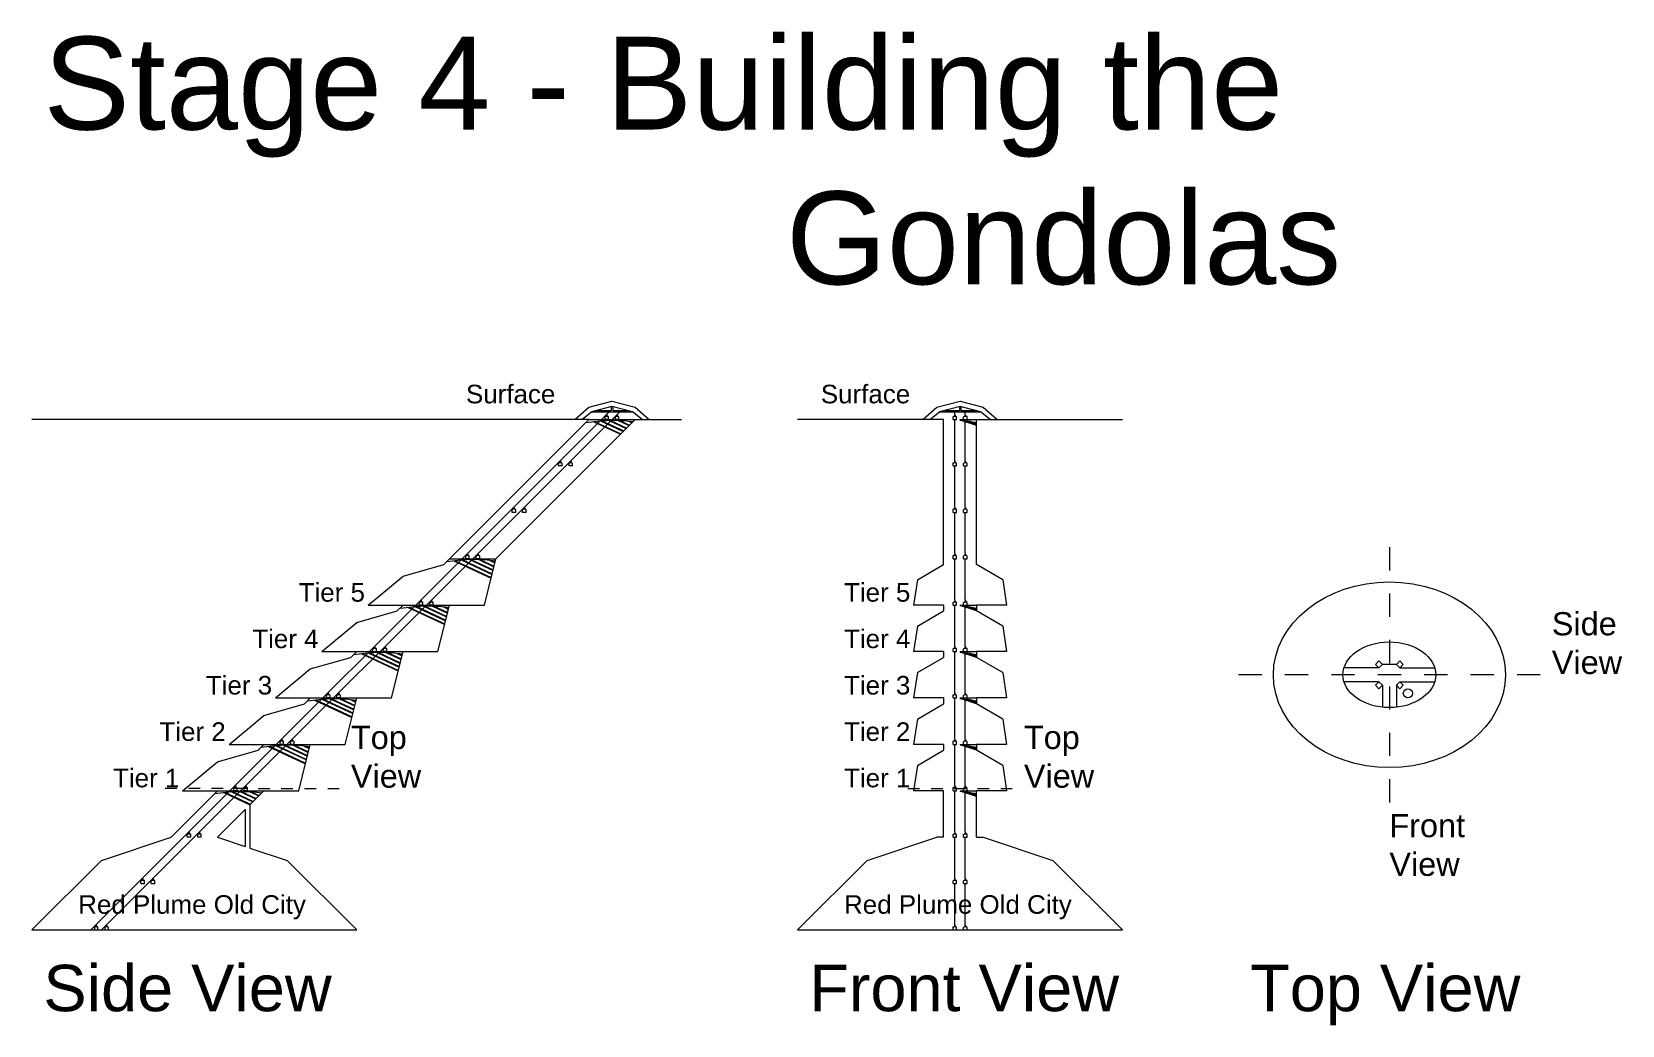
# Model space of a CAD drawing. Header units: millimetres. Extents: x -2000 to 32266, y -3052 to 18356.
import ezdxf

# ---------------------------------------------------------------- set-up
doc = ezdxf.new("R2010")
doc.units = ezdxf.units.MM
doc.layers.get('0').update_dxf_attribs({"lineweight": 9})
for name, color, linetype, lineweight in [('Bridges', 7, 'Continuous', 9), ('Dome', 7, 'Continuous', 9), ('Excavation', 7, 'Continuous', 9), ('Gondolas', 7, 'Continuous', 9)]:
    doc.layers.add(name, color=color, linetype=linetype, lineweight=lineweight)
doc.layers.add('Stage 4', color=7, linetype='Continuous')
doc.styles.get("Standard").update_dxf_attribs({"font": 'arial.ttf'})

msp = doc.modelspace()

# ---------------------------------------------------------------- linework, layer by layer
for p, q in [((10000, 10000), (-2000, 10000)), ((11000, 10000), (12000, 10000)), ((17646, 10000), (14500, 10000)), ((18354, 10000), (21500, 10000)), ((27250, 7250), (27250, 6750)), ((27250, 6250), (27250, 5750)), ((27250, 5250), (27250, 4750)), ((24500, 4500), (24000, 4500)), ((25500, 4500), (25000, 4500)), ((26500, 4500), (26000, 4500)), ((27500, 4500), (27000, 4500)), ((28500, 4500), (28000, 4500)), ((29500, 4500), (29000, 4500)), ((30500, 4500), (30000, 4500)), ((27250, 4250), (27250, 3750)), ((27250, 3250), (27250, 2750)), ((27250, 2250), (27250, 1750)), ((1125, 2050), (875, 2050)), ((1625, 2050), (1375, 2050)), ((2125, 2050), (1875, 2050)), ((2625, 2050), (2375, 2050)), ((2875, 2050), (3125, 2050)), ((3375, 2050), (3625, 2050)), ((3875, 2050), (4125, 2050)), ((4375, 2050), (4625, 2050)), ((16875, 2050), (17125, 2050)), ((17375, 2050), (17625, 2050)), ((17875, 2050), (18125, 2050)), ((18375, 2050), (18625, 2050)), ((18875, 2050), (19125, 2050)), ((-500, 500), (1000, 1000)), ((2000, 1000), (2600, 800)), ((2700, 767), (3500, 500)), ((16000, 500), (17500, 1000)), ((17646, 1000), (17500, 1000)), ((18354, 1000), (18500, 1000)), ((18500, 1000), (20000, 500)), ((-2000, -1000), (-500, 500)), ((3500, 500), (5000, -1000)), ((14500, -1000), (16000, 500)), ((20000, 500), (21500, -1000)), ((-2000, -1000), (5000, -1000)), ((14500, -1000), (21500, -1000))]:
    msp.add_line(p, q)
msp.add_ellipse((27250, 4500), major_axis=(-1000, 0), ratio=0.707)
at = {"layer": 'Bridges'}
for p, q in [((9938, 9938), (10250, 9975)), ((10000, 10000), (11000, 10000)), ((10094, 9956), (10682, 9682)), ((10119, 9959), (10692, 9692)), ((10250, 9975), (10500, 9988)), ((10250, 9975), (10744, 9744)), ((10278, 9976), (10754, 9754)), ((10427, 9984), (10807, 9807)), ((10456, 9985), (10817, 9817)), ((10500, 9988), (10750, 9975)), ((10630, 9981), (10869, 9869)), ((10665, 9979), (10879, 9879)), ((10951, 9951), (10750, 9975)), ((10870, 9961), (10932, 9932)), ((10912, 9956), (10942, 9942)), ((18000, 10000), (18354, 10000)), ((18000, 9990), (18000, 10000)), ((18000, 9990), (18177, 9969)), ((18354, 9875), (18000, 9990)), ((18354, 9885), (18049, 9984)), ((18354, 9905), (18146, 9972)), ((18177, 9969), (18354, 9938)), ((18354, 9915), (18202, 9964)), ((6938, 6938), (7250, 6975)), ((7000, 7000), (8000, 7000)), ((7094, 6956), (7896, 6582)), ((7119, 6959), (7899, 6595)), ((7250, 6975), (7500, 6988)), ((7250, 6975), (7916, 6664)), ((7278, 6976), (7919, 6677)), ((7427, 6984), (7937, 6746)), ((7456, 6985), (7940, 6759)), ((7500, 6988), (7750, 6975)), ((7630, 6981), (7957, 6828)), ((7665, 6979), (7960, 6841)), ((7987, 6947), (7750, 6975)), ((7870, 6961), (7978, 6910)), ((7912, 6956), (7981, 6923)), ((5938, 5938), (6250, 5975)), ((6000, 6000), (7000, 6000)), ((6094, 5956), (6896, 5582)), ((6119, 5959), (6899, 5595)), ((6250, 5975), (6500, 5988)), ((6250, 5975), (6916, 5664)), ((6278, 5976), (6919, 5677)), ((6427, 5984), (6937, 5746)), ((6456, 5985), (6940, 5759)), ((6500, 5988), (6750, 5975)), ((6630, 5981), (6957, 5828)), ((6665, 5979), (6960, 5841)), ((6987, 5947), (6750, 5975)), ((6870, 5961), (6978, 5910)), ((6912, 5956), (6981, 5923)), ((18000, 6000), (18354, 6000)), ((18000, 6000), (18000, 5990)), ((18000, 5990), (18177, 5969)), ((18354, 5875), (18000, 5990)), ((18354, 5885), (18049, 5984)), ((18354, 5905), (18146, 5972)), ((18177, 5969), (18354, 5938)), ((18354, 5915), (18202, 5964)), ((4938, 4938), (5250, 4975)), ((5000, 5000), (6000, 5000)), ((5094, 4956), (5896, 4582)), ((5119, 4959), (5899, 4595)), ((5250, 4975), (5500, 4988)), ((5250, 4975), (5916, 4664)), ((5278, 4976), (5919, 4677)), ((5427, 4984), (5937, 4746)), ((5456, 4985), (5940, 4759)), ((5500, 4988), (5750, 4975)), ((5630, 4981), (5957, 4828)), ((5665, 4979), (5960, 4841)), ((5987, 4947), (5750, 4975)), ((5870, 4961), (5978, 4910)), ((5912, 4956), (5981, 4923)), ((18000, 5000), (18354, 5000)), ((18000, 5000), (18354, 5000)), ((18000, 5000), (18000, 4990)), ((18000, 4990), (18177, 4969)), ((18354, 4875), (18000, 4990)), ((18000, 4990), (18177, 4969)), ((18354, 4875), (18000, 4990)), ((18354, 4885), (18049, 4984)), ((18354, 4885), (18049, 4984)), ((18354, 4905), (18146, 4972)), ((18354, 4905), (18146, 4972)), ((18177, 4969), (18354, 4938)), ((18177, 4969), (18354, 4938)), ((18354, 4915), (18202, 4964)), ((18354, 4915), (18202, 4964)), ((27025, 4650), (26273, 4650)), ((27100, 4725), (27025, 4650)), ((27400, 4725), (27100, 4725)), ((27475, 4650), (27400, 4725)), ((27475, 4650), (28227, 4650)), ((27025, 4350), (26273, 4350)), ((27025, 4350), (27100, 4275)), ((27100, 4275), (27100, 3801)), ((27400, 4275), (27475, 4350)), ((27400, 4275), (27400, 3801)), ((27475, 4350), (28227, 4350)), ((3938, 3938), (4250, 3975)), ((4000, 4000), (5000, 4000)), ((4094, 3956), (4896, 3582)), ((4119, 3959), (4899, 3595)), ((4250, 3975), (4500, 3988)), ((4250, 3975), (4916, 3664)), ((4278, 3976), (4919, 3677)), ((4427, 3984), (4937, 3746)), ((4456, 3985), (4940, 3759)), ((4500, 3988), (4750, 3975)), ((4630, 3981), (4957, 3828)), ((4665, 3979), (4960, 3841)), ((4987, 3947), (4750, 3975)), ((4870, 3961), (4978, 3910)), ((4912, 3956), (4981, 3923)), ((18000, 4000), (18354, 4000)), ((18000, 4000), (18000, 3990)), ((18000, 3990), (18177, 3969)), ((18354, 3875), (18000, 3990)), ((18354, 3885), (18049, 3984)), ((18354, 3905), (18146, 3972)), ((18177, 3969), (18354, 3938)), ((18354, 3915), (18202, 3964)), ((2938, 2938), (3250, 2975)), ((3000, 3000), (4000, 3000)), ((3094, 2956), (3896, 2582)), ((3119, 2959), (3899, 2595)), ((3250, 2975), (3500, 2988)), ((3250, 2975), (3916, 2664)), ((3278, 2976), (3919, 2677)), ((3427, 2984), (3937, 2746)), ((3456, 2985), (3940, 2759)), ((3500, 2988), (3750, 2975)), ((3630, 2981), (3957, 2828)), ((3665, 2979), (3960, 2841)), ((3987, 2947), (3750, 2975)), ((3870, 2961), (3978, 2910)), ((3912, 2956), (3981, 2923)), ((18000, 3000), (18000, 2990)), ((18000, 3000), (18354, 3000)), ((18000, 2990), (18177, 2969)), ((18354, 2875), (18000, 2990)), ((18354, 2885), (18049, 2984)), ((18354, 2905), (18146, 2972)), ((18177, 2969), (18354, 2938)), ((18354, 2915), (18202, 2964)), ((1938, 1938), (2250, 1975)), ((2000, 2000), (3000, 2000)), ((2139, 1962), (2700, 1700)), ((2164, 1965), (2710, 1710)), ((2250, 1975), (2500, 1988)), ((2302, 1978), (2762, 1763)), ((2330, 1979), (2772, 1772)), ((2479, 1986), (2825, 1825)), ((2500, 1988), (2750, 1975)), ((2509, 1987), (2835, 1835)), ((2694, 1978), (2888, 1888)), ((2729, 1976), (2897, 1897)), ((2951, 1951), (2750, 1975)), ((18000, 2000), (18354, 2000)), ((18000, 2000), (18000, 1990)), ((18000, 1990), (18177, 1969)), ((18354, 1875), (18000, 1990)), ((18354, 1885), (18049, 1984)), ((18354, 1905), (18146, 1972)), ((18177, 1969), (18354, 1938)), ((18354, 1915), (18202, 1964))]:
    msp.add_line(p, q, dxfattribs=at)
at = {"layer": 'Dome'}
for p, q in [((10000, 10266), (10500, 10400)), ((10500, 10285), (10058, 10166)), ((10485, 10281), (10485, 10196)), ((10500, 10400), (11000, 10266)), ((10942, 10166), (10500, 10285)), ((10515, 10281), (10515, 10196)), ((17500, 10266), (18000, 10400)), ((18000, 10285), (17558, 10166)), ((17985, 10281), (17985, 10196)), ((18000, 10400), (18500, 10266)), ((18442, 10166), (18000, 10285)), ((18015, 10281), (18015, 10196)), ((9700, 10000), (10000, 10266)), ((9850, 10000), (10058, 10166)), ((10058, 10166), (10942, 10166)), ((10170, 10196), (10485, 10196)), ((10515, 10196), (10830, 10196)), ((11150, 10000), (10942, 10166)), ((11000, 10266), (11300, 10000)), ((17200, 10000), (17500, 10266)), ((17350, 10000), (17558, 10166)), ((17558, 10166), (18442, 10166)), ((17670, 10196), (17985, 10196)), ((18015, 10196), (18330, 10196)), ((18650, 10000), (18442, 10166)), ((18500, 10266), (18800, 10000))]:
    msp.add_line(p, q, dxfattribs=at)
at = {"layer": 'Excavation'}
for p, q in [((6875, 6875), (10000, 10000)), ((11000, 10000), (8000, 7000)), ((17646, 6875), (17646, 10000)), ((18354, 6875), (18354, 10000)), ((6000, 6625), (6875, 6875)), ((7750, 6000), (8000, 7000)), ((17081, 6547), (17646, 6875)), ((18919, 6547), (18354, 6875)), ((5250, 6000), (6000, 6625)), ((17081, 6547), (17000, 6000)), ((18919, 6547), (19000, 6000)), ((5000, 5625), (5875, 5875)), ((5250, 6000), (6000, 6000)), ((5875, 5875), (6000, 6000)), ((6750, 5000), (7000, 6000)), ((7000, 6000), (7750, 6000)), ((17646, 6000), (17000, 6000)), ((17081, 5547), (17646, 5875)), ((17646, 6000), (17646, 5875)), ((18354, 6000), (18354, 5875)), ((19000, 6000), (18354, 6000)), ((18919, 5547), (18354, 5875)), ((4250, 5000), (5000, 5625)), ((17081, 5547), (17000, 5000)), ((18919, 5547), (19000, 5000)), ((4000, 4625), (4875, 4875)), ((4250, 5000), (5000, 5000)), ((4875, 4875), (5000, 5000)), ((5750, 4000), (6000, 5000)), ((6000, 5000), (6750, 5000)), ((17646, 5000), (17000, 5000)), ((17081, 4547), (17646, 4875)), ((17646, 5000), (17646, 4875)), ((18354, 5000), (18354, 4875)), ((19000, 5000), (18354, 5000)), ((18919, 4547), (18354, 4875)), ((3250, 4000), (4000, 4625)), ((17081, 4547), (17000, 4000)), ((18919, 4547), (19000, 4000)), ((3000, 3625), (3875, 3875)), ((3250, 4000), (4000, 4000)), ((3875, 3875), (4000, 4000)), ((4750, 3000), (5000, 4000)), ((5000, 4000), (5750, 4000)), ((17646, 4000), (17000, 4000)), ((17081, 3547), (17646, 3875)), ((17646, 4000), (17646, 3875)), ((18354, 4000), (18354, 3875)), ((19000, 4000), (18354, 4000)), ((18919, 3547), (18354, 3875)), ((2250, 3000), (3000, 3625)), ((17081, 3547), (17000, 3000)), ((18919, 3547), (19000, 3000)), ((2000, 2625), (2875, 2875)), ((2250, 3000), (3000, 3000)), ((2875, 2875), (3000, 3000)), ((3750, 2000), (4000, 3000)), ((4000, 3000), (4750, 3000)), ((17646, 3000), (17000, 3000)), ((17081, 2547), (17646, 2875)), ((17646, 3000), (17646, 2875)), ((18354, 3000), (18354, 2875)), ((19000, 3000), (18354, 3000)), ((18919, 2547), (18354, 2875)), ((1250, 2000), (2000, 2625)), ((17081, 2547), (17000, 2000)), ((18919, 2547), (19000, 2000)), ((1000, 1000), (2000, 2000)), ((1250, 2000), (2000, 2000)), ((2700, 1700), (3000, 2000)), ((3000, 2000), (3750, 2000)), ((17646, 2000), (17000, 2000)), ((17646, 1000), (17646, 2000)), ((18354, 1000), (18354, 2000)), ((19000, 2000), (18354, 2000)), ((2000, 1000), (2600, 1600)), ((2600, 1600), (2600, 800)), ((2700, 1700), (2700, 767))]:
    msp.add_line(p, q, dxfattribs=at)
msp.add_circle((27650, 4100), 100, dxfattribs=at)
msp.add_ellipse((27250, 4500), major_axis=(2500, 0), ratio=0.8, dxfattribs=at)
at = {"layer": 'Gondolas'}
for p, q in [((-725, -1000), (10441, 10166)), ((-500, -1000), (10666, 10166)), ((10350, 10056), (10369, 10075)), ((10350, 10000), (10350, 10056)), ((10425, 10000), (10350, 10000)), ((10369, 10075), (10406, 10075)), ((10388, 10112), (10378, 10075)), ((10388, 10112), (10397, 10075)), ((10425, 10056), (10406, 10075)), ((10425, 10000), (10425, 10056)), ((10575, 10056), (10594, 10075)), ((10575, 10000), (10575, 10056)), ((10650, 10000), (10575, 10000)), ((10594, 10075), (10631, 10075)), ((10612, 10112), (10603, 10075)), ((10612, 10112), (10622, 10075)), ((10650, 10056), (10631, 10075)), ((10650, 10000), (10650, 10056)), ((17850, 10056), (17869, 10075)), ((17850, 10000), (17850, 10056)), ((17850, 10000), (17925, 10000)), ((17869, 10075), (17906, 10075)), ((17888, 10112), (17878, 10075)), ((17888, 10112), (17888, 10166)), ((17888, 10112), (17897, 10075)), ((17888, 9112), (17888, 10000)), ((17925, 10056), (17906, 10075)), ((17925, 10000), (17925, 10056)), ((18075, 10056), (18094, 10075)), ((18075, 10000), (18075, 10056)), ((18075, 10000), (18150, 10000)), ((18094, 10075), (18131, 10075)), ((18112, 10112), (18103, 10075)), ((18112, 10112), (18112, 10166)), ((18112, 10112), (18122, 10075)), ((18112, 9112), (18112, 10000)), ((18150, 10056), (18131, 10075)), ((18150, 10000), (18150, 10056)), ((9350, 9056), (9369, 9075)), ((9350, 9000), (9350, 9056)), ((9425, 9000), (9350, 9000)), ((9369, 9075), (9406, 9075)), ((9388, 9112), (9378, 9075)), ((9388, 9112), (9397, 9075)), ((9425, 9056), (9406, 9075)), ((9425, 9000), (9425, 9056)), ((9575, 9056), (9594, 9075)), ((9575, 9000), (9575, 9056)), ((9650, 9000), (9575, 9000)), ((9594, 9075), (9631, 9075)), ((9612, 9112), (9603, 9075)), ((9612, 9112), (9622, 9075)), ((9650, 9056), (9631, 9075)), ((9650, 9000), (9650, 9056)), ((17850, 9056), (17869, 9075)), ((17850, 9000), (17850, 9056)), ((17850, 9000), (17925, 9000)), ((17869, 9075), (17906, 9075)), ((17888, 9112), (17878, 9075)), ((17888, 9112), (17897, 9075)), ((17888, 8112), (17888, 9000)), ((17925, 9056), (17906, 9075)), ((17925, 9000), (17925, 9056)), ((18075, 9056), (18094, 9075)), ((18075, 9000), (18075, 9056)), ((18075, 9000), (18150, 9000)), ((18094, 9075), (18131, 9075)), ((18112, 9112), (18103, 9075)), ((18112, 9112), (18122, 9075)), ((18112, 8112), (18112, 9000)), ((18150, 9056), (18131, 9075)), ((18150, 9000), (18150, 9056)), ((8350, 8056), (8369, 8075)), ((8350, 8000), (8350, 8056)), ((8425, 8000), (8350, 8000)), ((8369, 8075), (8406, 8075)), ((8388, 8112), (8378, 8075)), ((8388, 8112), (8397, 8075)), ((8425, 8056), (8406, 8075)), ((8425, 8000), (8425, 8056)), ((8575, 8056), (8594, 8075)), ((8575, 8000), (8575, 8056)), ((8650, 8000), (8575, 8000)), ((8594, 8075), (8631, 8075)), ((8612, 8112), (8603, 8075)), ((8612, 8112), (8622, 8075)), ((8650, 8056), (8631, 8075)), ((8650, 8000), (8650, 8056)), ((17850, 8056), (17869, 8075)), ((17850, 8000), (17850, 8056)), ((17850, 8000), (17925, 8000)), ((17869, 8075), (17906, 8075)), ((17888, 8112), (17878, 8075)), ((17888, 8112), (17897, 8075)), ((17888, 7112), (17888, 8000)), ((17925, 8056), (17906, 8075)), ((17925, 8000), (17925, 8056)), ((18075, 8056), (18094, 8075)), ((18075, 8000), (18075, 8056)), ((18075, 8000), (18150, 8000)), ((18094, 8075), (18131, 8075)), ((18112, 8112), (18103, 8075)), ((18112, 8112), (18122, 8075)), ((18112, 7112), (18112, 8000)), ((18150, 8056), (18131, 8075)), ((18150, 8000), (18150, 8056)), ((7350, 7056), (7369, 7075)), ((7350, 7000), (7350, 7056)), ((7425, 7000), (7350, 7000)), ((7369, 7075), (7406, 7075)), ((7387, 7112), (7378, 7075)), ((7387, 7112), (7397, 7075)), ((7425, 7056), (7406, 7075)), ((7425, 7000), (7425, 7056)), ((7575, 7056), (7594, 7075)), ((7575, 7000), (7575, 7056)), ((7650, 7000), (7575, 7000)), ((7594, 7075), (7631, 7075)), ((7612, 7112), (7603, 7075)), ((7612, 7112), (7622, 7075)), ((7650, 7056), (7631, 7075)), ((7650, 7000), (7650, 7056)), ((17850, 7056), (17869, 7075)), ((17850, 7000), (17850, 7056)), ((17850, 7000), (17925, 7000)), ((17869, 7075), (17906, 7075)), ((17888, 7112), (17878, 7075)), ((17888, 7112), (17897, 7075)), ((17888, 6112), (17888, 7000)), ((17925, 7056), (17906, 7075)), ((17925, 7000), (17925, 7056)), ((18075, 7056), (18094, 7075)), ((18075, 7000), (18075, 7056)), ((18075, 7000), (18150, 7000)), ((18094, 7075), (18131, 7075)), ((18112, 7112), (18103, 7075)), ((18112, 7112), (18122, 7075)), ((18112, 6112), (18112, 7000)), ((18150, 7056), (18131, 7075)), ((18150, 7000), (18150, 7056)), ((6350, 6056), (6369, 6075)), ((6350, 6000), (6350, 6056)), ((6425, 6000), (6350, 6000)), ((6369, 6075), (6406, 6075)), ((6387, 6112), (6378, 6075)), ((6387, 6112), (6397, 6075)), ((6425, 6056), (6406, 6075)), ((6425, 6000), (6425, 6056)), ((6575, 6056), (6594, 6075)), ((6575, 6000), (6575, 6056)), ((6650, 6000), (6575, 6000)), ((6594, 6075), (6631, 6075)), ((6612, 6112), (6603, 6075)), ((6612, 6112), (6622, 6075)), ((6650, 6056), (6631, 6075)), ((6650, 6000), (6650, 6056)), ((17850, 6056), (17869, 6075)), ((17850, 6000), (17850, 6056)), ((17850, 6000), (17925, 6000)), ((17869, 6075), (17906, 6075)), ((17888, 6112), (17878, 6075)), ((17888, 6112), (17897, 6075)), ((17888, 5112), (17888, 6000)), ((17925, 6056), (17906, 6075)), ((17925, 6000), (17925, 6056)), ((18075, 6056), (18094, 6075)), ((18075, 6000), (18075, 6056)), ((18075, 6000), (18150, 6000)), ((18094, 6075), (18131, 6075)), ((18112, 6112), (18103, 6075)), ((18112, 6112), (18122, 6075)), ((18112, 5112), (18112, 6000)), ((18150, 6056), (18131, 6075)), ((18150, 6000), (18150, 6056)), ((5350, 5056), (5369, 5075)), ((5350, 5000), (5350, 5056)), ((5350, 5000), (5425, 5000)), ((5369, 5075), (5406, 5075)), ((5387, 5112), (5378, 5075)), ((5387, 5112), (5397, 5075)), ((5425, 5056), (5406, 5075)), ((5425, 5000), (5425, 5056)), ((5575, 5056), (5594, 5075)), ((5575, 5000), (5575, 5056)), ((5650, 5000), (5575, 5000)), ((5594, 5075), (5631, 5075)), ((5612, 5112), (5603, 5075)), ((5612, 5112), (5622, 5075)), ((5650, 5056), (5631, 5075)), ((5650, 5000), (5650, 5056)), ((17850, 5056), (17869, 5075)), ((17850, 5000), (17850, 5056)), ((17850, 5000), (17925, 5000)), ((17869, 5075), (17906, 5075)), ((17888, 5112), (17878, 5075)), ((17888, 5112), (17897, 5075)), ((17888, 4112), (17888, 5000)), ((17925, 5056), (17906, 5075)), ((17925, 5000), (17925, 5056)), ((18075, 5056), (18094, 5075)), ((18075, 5000), (18075, 5056)), ((18075, 5000), (18150, 5000)), ((18094, 5075), (18131, 5075)), ((18112, 5112), (18103, 5075)), ((18112, 5112), (18122, 5075)), ((18112, 4112), (18112, 5000)), ((18150, 5056), (18131, 5075)), ((18150, 5000), (18150, 5056)), ((26950, 4725), (27025, 4800)), ((27025, 4800), (27100, 4725)), ((27400, 4725), (27475, 4800)), ((27475, 4800), (27550, 4725)), ((27025, 4650), (26950, 4725)), ((27100, 4725), (27025, 4650)), ((27475, 4650), (27400, 4725)), ((27550, 4725), (27475, 4650)), ((4387, 4112), (4378, 4075)), ((4387, 4112), (4397, 4075)), ((4612, 4112), (4603, 4075)), ((4612, 4112), (4622, 4075)), ((17888, 4112), (17878, 4075)), ((17888, 4112), (17897, 4075)), ((18112, 4112), (18103, 4075)), ((18112, 4112), (18122, 4075)), ((26950, 4275), (27025, 4350)), ((27025, 4200), (26950, 4275)), ((27025, 4350), (27100, 4275)), ((27100, 4275), (27025, 4200)), ((27400, 4275), (27475, 4350)), ((27475, 4200), (27400, 4275)), ((27475, 4350), (27550, 4275)), ((27550, 4275), (27475, 4200)), ((4350, 4056), (4369, 4075)), ((4350, 4000), (4350, 4056)), ((4425, 4000), (4350, 4000)), ((4369, 4075), (4406, 4075)), ((4425, 4056), (4406, 4075)), ((4425, 4000), (4425, 4056)), ((4575, 4056), (4594, 4075)), ((4575, 4000), (4575, 4056)), ((4650, 4000), (4575, 4000)), ((4594, 4075), (4631, 4075)), ((4650, 4056), (4631, 4075)), ((4650, 4000), (4650, 4056)), ((17850, 4056), (17869, 4075)), ((17850, 4000), (17850, 4056)), ((17850, 4000), (17925, 4000)), ((17869, 4075), (17906, 4075)), ((17888, 3112), (17888, 4000)), ((17925, 4056), (17906, 4075)), ((17925, 4000), (17925, 4056)), ((18075, 4056), (18094, 4075)), ((18075, 4000), (18075, 4056)), ((18075, 4000), (18150, 4000)), ((18094, 4075), (18131, 4075)), ((18112, 3112), (18112, 4000)), ((18150, 4056), (18131, 4075)), ((18150, 4000), (18150, 4056)), ((3387, 3112), (3378, 3075)), ((3387, 3112), (3397, 3075)), ((3612, 3112), (3603, 3075)), ((3612, 3112), (3622, 3075)), ((17888, 3112), (17878, 3075)), ((17888, 3112), (17897, 3075)), ((18112, 3112), (18103, 3075)), ((18112, 3112), (18122, 3075)), ((3350, 3056), (3369, 3075)), ((3350, 3000), (3350, 3056)), ((3425, 3000), (3350, 3000)), ((3369, 3075), (3406, 3075)), ((3425, 3056), (3406, 3075)), ((3425, 3000), (3425, 3056)), ((3575, 3056), (3594, 3075)), ((3575, 3000), (3575, 3056)), ((3650, 3000), (3575, 3000)), ((3594, 3075), (3631, 3075)), ((3650, 3056), (3631, 3075)), ((3650, 3000), (3650, 3056)), ((17850, 3056), (17869, 3075)), ((17850, 3000), (17850, 3056)), ((17850, 3000), (17925, 3000)), ((17869, 3075), (17906, 3075)), ((17888, 2112), (17888, 3000)), ((17925, 3056), (17906, 3075)), ((17925, 3000), (17925, 3056)), ((18075, 3056), (18094, 3075)), ((18075, 3000), (18075, 3056)), ((18075, 3000), (18150, 3000)), ((18094, 3075), (18131, 3075)), ((18112, 2112), (18112, 3000)), ((18150, 3056), (18131, 3075)), ((18150, 3000), (18150, 3056)), ((2350, 2056), (2369, 2075)), ((2350, 2000), (2350, 2056)), ((2369, 2075), (2406, 2075)), ((2387, 2112), (2378, 2075)), ((2387, 2112), (2397, 2075)), ((2425, 2056), (2406, 2075)), ((2425, 2000), (2425, 2056)), ((2575, 2056), (2594, 2075)), ((2575, 2000), (2575, 2056)), ((2594, 2075), (2631, 2075)), ((2612, 2112), (2603, 2075)), ((2612, 2112), (2622, 2075)), ((2650, 2056), (2631, 2075)), ((2650, 2000), (2650, 2056)), ((17850, 2056), (17869, 2075)), ((17850, 2000), (17850, 2056)), ((17869, 2075), (17906, 2075)), ((17888, 2112), (17878, 2075)), ((17888, 2112), (17897, 2075)), ((17925, 2056), (17906, 2075)), ((17925, 2000), (17925, 2056)), ((18075, 2056), (18094, 2075)), ((18075, 2000), (18075, 2056)), ((18094, 2075), (18131, 2075)), ((18112, 2112), (18103, 2075)), ((18112, 2112), (18122, 2075)), ((18150, 2056), (18131, 2075)), ((18150, 2000), (18150, 2056)), ((2425, 2000), (2350, 2000)), ((2650, 2000), (2575, 2000)), ((17850, 2000), (17925, 2000)), ((17888, 1112), (17888, 2000)), ((18075, 2000), (18150, 2000)), ((18112, 1112), (18112, 2000)), ((1350, 1056), (1369, 1075)), ((1350, 1000), (1350, 1056)), ((1369, 1075), (1406, 1075)), ((1387, 1112), (1378, 1075)), ((1387, 1112), (1397, 1075)), ((1425, 1056), (1406, 1075)), ((1425, 1000), (1425, 1056)), ((1575, 1056), (1594, 1075)), ((1575, 1000), (1575, 1056)), ((1594, 1075), (1631, 1075)), ((1612, 1112), (1603, 1075)), ((1612, 1112), (1622, 1075)), ((1650, 1056), (1631, 1075)), ((1650, 1000), (1650, 1056)), ((17850, 1056), (17869, 1075)), ((17850, 1000), (17850, 1056)), ((17869, 1075), (17906, 1075)), ((17888, 1112), (17878, 1075)), ((17888, 1112), (17897, 1075)), ((17925, 1056), (17906, 1075)), ((17925, 1000), (17925, 1056)), ((18075, 1056), (18094, 1075)), ((18075, 1000), (18075, 1056)), ((18094, 1075), (18131, 1075)), ((18112, 1112), (18103, 1075)), ((18112, 1112), (18122, 1075)), ((18150, 1056), (18131, 1075)), ((18150, 1000), (18150, 1056)), ((1425, 1000), (1350, 1000)), ((1650, 1000), (1575, 1000)), ((17850, 1000), (17925, 1000)), ((17888, 112), (17888, 1000)), ((18075, 1000), (18150, 1000)), ((18112, 112), (18112, 1000)), ((350, 56), (369, 75)), ((350, 0), (350, 56)), ((369, 75), (406, 75)), ((387, 112), (378, 75)), ((387, 112), (397, 75)), ((425, 56), (406, 75)), ((425, 0), (425, 56)), ((575, 56), (594, 75)), ((575, 0), (575, 56)), ((575, 0), (650, 0)), ((594, 75), (631, 75)), ((612, 112), (603, 75)), ((612, 112), (622, 75)), ((650, 56), (631, 75)), ((650, 0), (650, 56)), ((17850, 56), (17869, 75)), ((17850, 0), (17850, 56)), ((17850, 0), (17925, 0)), ((17869, 75), (17906, 75)), ((17888, 112), (17878, 75)), ((17888, 112), (17897, 75)), ((17888, -888), (17888, 0)), ((17925, 56), (17906, 75)), ((17925, 0), (17925, 56)), ((18075, 56), (18094, 75)), ((18075, 0), (18075, 56)), ((18075, 0), (18150, 0)), ((18094, 75), (18131, 75)), ((18112, 112), (18103, 75)), ((18112, 112), (18122, 75)), ((18112, -888), (18112, 0)), ((18150, 56), (18131, 75)), ((18150, 0), (18150, 56)), ((350, 0), (425, 0)), ((-650, -944), (-631, -925)), ((-650, -944), (-650, -1000)), ((-631, -925), (-594, -925)), ((-613, -888), (-622, -925)), ((-613, -888), (-603, -925)), ((-575, -944), (-594, -925)), ((-575, -1000), (-575, -944)), ((-425, -944), (-406, -925)), ((-425, -944), (-425, -1000)), ((-406, -925), (-369, -925)), ((-388, -888), (-397, -925)), ((-388, -888), (-378, -925)), ((-350, -944), (-369, -925)), ((-350, -1000), (-350, -944)), ((17850, -944), (17869, -925)), ((17850, -1000), (17850, -944)), ((17869, -925), (17906, -925)), ((17888, -888), (17878, -925)), ((17888, -888), (17897, -925)), ((17925, -944), (17906, -925)), ((17925, -1000), (17925, -944)), ((18075, -944), (18094, -925)), ((18075, -1000), (18075, -944)), ((18094, -925), (18131, -925)), ((18112, -888), (18103, -925)), ((18112, -888), (18122, -925)), ((18150, -944), (18131, -925)), ((18150, -1000), (18150, -944))]:
    msp.add_line(p, q, dxfattribs=at)

# ---------------------------------------------------------------- texts
at = {"attachment_point": 1}
for s, width, insert, char_height in [('Surface', 4921.47, (7354, 10750), 400), ('Surface', 4921.47, (15000, 10750), 400), ('Side\\PView', 4789.42, (30750, 5850), 500), ('Top\\PView', 4789.42, (4875, 3400), 500), ('Top\\PView', 4789.42, (19375, 3400), 500), ('Front\\PView', 4789.42, (27250, 1500), 500), ('Red Plume Old City', 4921.47, (-1000, -250), 400), ('Red Plume Old City', 4921.47, (15500, -250), 400), ('Side View', 8780.72, (-1750, -1750), 1000), ('Front View', 8780.72, (14750, -1750), 1000), ('Top View', 10627.98, (24250, -1750), 1000)]:
    msp.add_mtext_dynamic_manual_height_columns(s, width=width, gutter_width=12.5, heights=[0], dxfattribs=dict(at, insert=insert, char_height=char_height))
at = {"layer": 'Excavation', "char_height": 400, "attachment_point": 1}
for s, insert in [('Tier 5', (3750, 6475)), ('Tier 5', (15500, 6475)), ('Tier 4', (2750, 5475)), ('Tier 4', (15500, 5475)), ('Tier 3', (1750, 4475)), ('Tier 3', (15500, 4475)), ('Tier 2', (750, 3475)), ('Tier 2', (15500, 3475)), ('Tier 1', (-250, 2475)), ('Tier 1', (15500, 2475))]:
    msp.add_mtext_dynamic_manual_height_columns(s, width=4446.19, gutter_width=12.5, heights=[0], dxfattribs=dict(at, insert=insert))
at = {"layer": 'Stage 4', "insert": (-1750, 18250), "char_height": 2000, "attachment_point": 1}
msp.add_mtext_dynamic_manual_height_columns('Stage 4 - Building the\\P^I^IGondolas', width=34520.63, gutter_width=12.5, heights=[0], dxfattribs=at)

doc.saveas('drawing.dxf')
